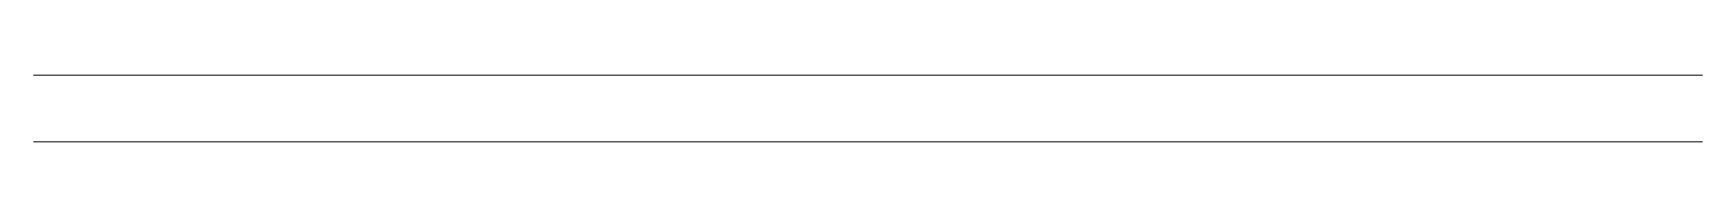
# Model space of a CAD drawing. Header units: inches. Extents: x 0.2 to 10.8, y 0.5 to 8.
# Drawn here: x 9.215 to 9.3817, y 5.6233 to 5.63 of the extents above; entities that cross this region are included whole.
import ezdxf

# ---------------------------------------------------------------- set-up
doc = ezdxf.new("R2010")
doc.units = ezdxf.units.IN
doc.header["$MEASUREMENT"] = 0
doc.layers.add('PDF_Geometry', color=7, linetype='Continuous')

msp = doc.modelspace()

# ---------------------------------------------------------------- linework, layer by layer
at = {"layer": 'PDF_Geometry', "lineweight": 13}
for points in [[(9.215, 5.63), (9.21667, 5.63)], [(9.21667, 5.63), (9.21833, 5.63)], [(9.21667, 5.63), (9.21833, 5.63)], [(9.21833, 5.63), (9.22, 5.63)], [(9.21833, 5.63), (9.22, 5.63)], [(9.22, 5.63), (9.22167, 5.63)], [(9.22, 5.63), (9.22167, 5.63)], [(9.22167, 5.63), (9.22333, 5.63)], [(9.22333, 5.63), (9.225, 5.63)], [(9.22333, 5.63), (9.225, 5.63)], [(9.225, 5.63), (9.22667, 5.63)], [(9.225, 5.63), (9.22667, 5.63)], [(9.22667, 5.63), (9.22833, 5.63)], [(9.22667, 5.63), (9.22833, 5.63)], [(9.22833, 5.63), (9.23, 5.63)], [(9.22833, 5.63), (9.23, 5.63)], [(9.23, 5.63), (9.23167, 5.63)], [(9.23167, 5.63), (9.23333, 5.63)], [(9.23167, 5.63), (9.23333, 5.63)], [(9.23333, 5.63), (9.235, 5.63)], [(9.23333, 5.63), (9.235, 5.63)], [(9.235, 5.63), (9.23667, 5.63)], [(9.235, 5.63), (9.23667, 5.63)], [(9.23667, 5.63), (9.23833, 5.63)], [(9.23833, 5.63), (9.24, 5.63)], [(9.23833, 5.63), (9.24, 5.63)], [(9.24, 5.63), (9.24167, 5.63)], [(9.24, 5.63), (9.24167, 5.63)], [(9.24167, 5.63), (9.24333, 5.63)], [(9.24167, 5.63), (9.24333, 5.63)], [(9.24333, 5.63), (9.245, 5.63)], [(9.245, 5.63), (9.24667, 5.63)], [(9.245, 5.63), (9.24667, 5.63)], [(9.24667, 5.63), (9.24833, 5.63)], [(9.24667, 5.63), (9.24833, 5.63)], [(9.24833, 5.63), (9.25, 5.63)], [(9.24833, 5.63), (9.25, 5.63)], [(9.25, 5.63), (9.25167, 5.63)], [(9.25167, 5.63), (9.25333, 5.63)], [(9.25167, 5.63), (9.25333, 5.63)], [(9.25333, 5.63), (9.255, 5.63)], [(9.25333, 5.63), (9.255, 5.63)], [(9.255, 5.63), (9.25667, 5.63)], [(9.255, 5.63), (9.25667, 5.63)], [(9.25667, 5.63), (9.25833, 5.63)], [(9.25667, 5.63), (9.25833, 5.63)], [(9.25833, 5.63), (9.26, 5.63)], [(9.26, 5.63), (9.26167, 5.63)], [(9.26, 5.63), (9.26167, 5.63)], [(9.26167, 5.63), (9.26333, 5.63)], [(9.26167, 5.63), (9.26333, 5.63)], [(9.26333, 5.63), (9.265, 5.63)], [(9.26333, 5.63), (9.265, 5.63)], [(9.265, 5.63), (9.26667, 5.63)], [(9.26667, 5.63), (9.26833, 5.63)], [(9.26667, 5.63), (9.26833, 5.63)], [(9.26833, 5.63), (9.27, 5.63)], [(9.26833, 5.63), (9.27, 5.63)], [(9.27, 5.63), (9.27167, 5.63)], [(9.27, 5.63), (9.27167, 5.63)], [(9.27167, 5.63), (9.27333, 5.63)], [(9.27333, 5.63), (9.275, 5.63)], [(9.27333, 5.63), (9.275, 5.63)], [(9.275, 5.63), (9.27667, 5.63)], [(9.275, 5.63), (9.27667, 5.63)], [(9.27667, 5.63), (9.27833, 5.63)], [(9.27667, 5.63), (9.27833, 5.63)], [(9.27833, 5.63), (9.28, 5.63)], [(9.28, 5.63), (9.28167, 5.63)], [(9.28, 5.63), (9.28167, 5.63)], [(9.28167, 5.63), (9.28333, 5.63)], [(9.28167, 5.63), (9.28333, 5.63)], [(9.28333, 5.63), (9.285, 5.63)], [(9.28333, 5.63), (9.285, 5.63)], [(9.285, 5.63), (9.28667, 5.63)], [(9.285, 5.63), (9.28667, 5.63)], [(9.28667, 5.63), (9.28833, 5.63)], [(9.28667, 5.63), (9.28833, 5.63)], [(9.28833, 5.63), (9.29, 5.63)], [(9.29, 5.63), (9.29167, 5.63)], [(9.29, 5.63), (9.29167, 5.63)], [(9.29167, 5.63), (9.29333, 5.63)], [(9.29167, 5.63), (9.29333, 5.63)], [(9.29333, 5.63), (9.295, 5.63)], [(9.29333, 5.63), (9.295, 5.63)], [(9.295, 5.63), (9.29667, 5.63)], [(9.29667, 5.63), (9.29833, 5.63)], [(9.29667, 5.63), (9.29833, 5.63)], [(9.29833, 5.63), (9.3, 5.63)], [(9.29833, 5.63), (9.3, 5.63)], [(9.3, 5.63), (9.30167, 5.63)], [(9.3, 5.63), (9.30167, 5.63)], [(9.30167, 5.63), (9.30333, 5.63)], [(9.30333, 5.63), (9.305, 5.63)], [(9.30333, 5.63), (9.305, 5.63)], [(9.305, 5.63), (9.30667, 5.63)], [(9.305, 5.63), (9.30667, 5.63)], [(9.30667, 5.63), (9.30833, 5.63)], [(9.30667, 5.63), (9.30833, 5.63)], [(9.30833, 5.63), (9.31, 5.63)], [(9.31, 5.63), (9.31167, 5.63)], [(9.31, 5.63), (9.31167, 5.63)], [(9.31167, 5.63), (9.31333, 5.63)], [(9.31167, 5.63), (9.31333, 5.63)], [(9.31333, 5.63), (9.315, 5.63)], [(9.31333, 5.63), (9.315, 5.63)], [(9.315, 5.63), (9.31667, 5.63)], [(9.315, 5.63), (9.31667, 5.63)], [(9.31667, 5.63), (9.31833, 5.63)], [(9.31833, 5.63), (9.32, 5.63)], [(9.31833, 5.63), (9.32, 5.63)], [(9.32, 5.63), (9.32167, 5.63)], [(9.32, 5.63), (9.32167, 5.63)], [(9.32167, 5.63), (9.32333, 5.63)], [(9.32167, 5.63), (9.32333, 5.63)], [(9.32333, 5.63), (9.325, 5.63)], [(9.325, 5.63), (9.32667, 5.63)], [(9.325, 5.63), (9.32667, 5.63)], [(9.32667, 5.63), (9.32833, 5.63)], [(9.32667, 5.63), (9.32833, 5.63)], [(9.32833, 5.63), (9.33, 5.63)], [(9.32833, 5.63), (9.33, 5.63)], [(9.33, 5.63), (9.33167, 5.63)], [(9.33167, 5.63), (9.33333, 5.63)], [(9.33167, 5.63), (9.33333, 5.63)], [(9.33333, 5.63), (9.335, 5.63)], [(9.33333, 5.63), (9.335, 5.63)], [(9.335, 5.63), (9.33667, 5.63)], [(9.335, 5.63), (9.33667, 5.63)], [(9.33667, 5.63), (9.33833, 5.63)], [(9.33667, 5.63), (9.33833, 5.63)], [(9.33833, 5.63), (9.34, 5.63)], [(9.34, 5.63), (9.34167, 5.63)], [(9.34, 5.63), (9.34167, 5.63)], [(9.34167, 5.63), (9.34333, 5.63)], [(9.34167, 5.63), (9.34333, 5.63)], [(9.34333, 5.63), (9.345, 5.63)], [(9.34333, 5.63), (9.345, 5.63)], [(9.345, 5.63), (9.34667, 5.63)], [(9.34667, 5.63), (9.34833, 5.63)], [(9.34667, 5.63), (9.34833, 5.63)], [(9.34833, 5.63), (9.35, 5.63)], [(9.34833, 5.63), (9.35, 5.63)], [(9.35, 5.63), (9.35167, 5.63)], [(9.35, 5.63), (9.35167, 5.63)], [(9.35167, 5.63), (9.35333, 5.63)], [(9.35333, 5.63), (9.355, 5.63)], [(9.35333, 5.63), (9.355, 5.63)], [(9.355, 5.63), (9.35667, 5.63)], [(9.355, 5.63), (9.35667, 5.63)], [(9.35667, 5.63), (9.35833, 5.63)], [(9.35667, 5.63), (9.35833, 5.63)], [(9.35833, 5.63), (9.36, 5.63)], [(9.36, 5.63), (9.36167, 5.63)], [(9.36, 5.63), (9.36167, 5.63)], [(9.36167, 5.63), (9.36333, 5.63)], [(9.36167, 5.63), (9.36333, 5.63)], [(9.36333, 5.63), (9.365, 5.63)], [(9.36333, 5.63), (9.365, 5.63)], [(9.365, 5.63), (9.36667, 5.63)], [(9.365, 5.63), (9.36667, 5.63)], [(9.36667, 5.63), (9.36833, 5.63)], [(9.36667, 5.63), (9.36833, 5.63)], [(9.36833, 5.63), (9.37, 5.63)], [(9.37, 5.63), (9.37167, 5.63)], [(9.37, 5.63), (9.37167, 5.63)], [(9.37167, 5.63), (9.37333, 5.63)], [(9.37167, 5.63), (9.37333, 5.63)], [(9.37333, 5.63), (9.375, 5.63)], [(9.37333, 5.63), (9.375, 5.63)], [(9.375, 5.63), (9.37667, 5.63)], [(9.37667, 5.63), (9.37833, 5.63)], [(9.37667, 5.63), (9.37833, 5.63)], [(9.37833, 5.63), (9.38, 5.63)], [(9.37833, 5.63), (9.38, 5.63)], [(9.38, 5.63), (9.38167, 5.63)], [(9.38, 5.63), (9.38167, 5.63)], [(9.215, 5.62333), (9.21667, 5.62333)], [(9.21667, 5.62333), (9.21833, 5.62333)], [(9.21667, 5.62333), (9.21833, 5.62333)], [(9.21833, 5.62333), (9.22, 5.62333)], [(9.21833, 5.62333), (9.22, 5.62333)], [(9.22, 5.62333), (9.22167, 5.62333)], [(9.22, 5.62333), (9.22167, 5.62333)], [(9.22167, 5.62333), (9.22333, 5.62333)], [(9.22333, 5.62333), (9.225, 5.62333)], [(9.22333, 5.62333), (9.225, 5.62333)], [(9.225, 5.62333), (9.22667, 5.62333)], [(9.225, 5.62333), (9.22667, 5.62333)], [(9.22667, 5.62333), (9.22833, 5.62333)], [(9.22667, 5.62333), (9.22833, 5.62333)], [(9.22833, 5.62333), (9.23, 5.62333)], [(9.22833, 5.62333), (9.23, 5.62333)], [(9.23, 5.62333), (9.23167, 5.62333)], [(9.23167, 5.62333), (9.23333, 5.62333)], [(9.23167, 5.62333), (9.23333, 5.62333)], [(9.23333, 5.62333), (9.235, 5.62333)], [(9.23333, 5.62333), (9.235, 5.62333)], [(9.235, 5.62333), (9.23667, 5.62333)], [(9.235, 5.62333), (9.23667, 5.62333)], [(9.23667, 5.62333), (9.23833, 5.62333)], [(9.23833, 5.62333), (9.24, 5.62333)], [(9.23833, 5.62333), (9.24, 5.62333)], [(9.24, 5.62333), (9.24167, 5.62333)], [(9.24, 5.62333), (9.24167, 5.62333)], [(9.24167, 5.62333), (9.24333, 5.62333)], [(9.24167, 5.62333), (9.24333, 5.62333)], [(9.24333, 5.62333), (9.245, 5.62333)], [(9.245, 5.62333), (9.24667, 5.62333)], [(9.245, 5.62333), (9.24667, 5.62333)], [(9.24667, 5.62333), (9.24833, 5.62333)], [(9.24667, 5.62333), (9.24833, 5.62333)], [(9.24833, 5.62333), (9.25, 5.62333)], [(9.24833, 5.62333), (9.25, 5.62333)], [(9.25, 5.62333), (9.25167, 5.62333)], [(9.25167, 5.62333), (9.25333, 5.62333)], [(9.25167, 5.62333), (9.25333, 5.62333)], [(9.25333, 5.62333), (9.255, 5.62333)], [(9.25333, 5.62333), (9.255, 5.62333)], [(9.255, 5.62333), (9.25667, 5.62333)], [(9.255, 5.62333), (9.25667, 5.62333)], [(9.25667, 5.62333), (9.25833, 5.62333)], [(9.25667, 5.62333), (9.25833, 5.62333)], [(9.25833, 5.62333), (9.26, 5.62333)], [(9.26, 5.62333), (9.26167, 5.62333)], [(9.26, 5.62333), (9.26167, 5.62333)], [(9.26167, 5.62333), (9.26333, 5.62333)], [(9.26167, 5.62333), (9.26333, 5.62333)], [(9.26333, 5.62333), (9.265, 5.62333)], [(9.26333, 5.62333), (9.265, 5.62333)], [(9.265, 5.62333), (9.26667, 5.62333)], [(9.26667, 5.62333), (9.26833, 5.62333)], [(9.26667, 5.62333), (9.26833, 5.62333)], [(9.26833, 5.62333), (9.27, 5.62333)], [(9.26833, 5.62333), (9.27, 5.62333)], [(9.27, 5.62333), (9.27167, 5.62333)], [(9.27, 5.62333), (9.27167, 5.62333)], [(9.27167, 5.62333), (9.27333, 5.62333)], [(9.27333, 5.62333), (9.275, 5.62333)], [(9.27333, 5.62333), (9.275, 5.62333)], [(9.275, 5.62333), (9.27667, 5.62333)], [(9.275, 5.62333), (9.27667, 5.62333)], [(9.27667, 5.62333), (9.27833, 5.62333)], [(9.27667, 5.62333), (9.27833, 5.62333)], [(9.27833, 5.62333), (9.28, 5.62333)], [(9.28, 5.62333), (9.28167, 5.62333)], [(9.28, 5.62333), (9.28167, 5.62333)], [(9.28167, 5.62333), (9.28333, 5.62333)], [(9.28167, 5.62333), (9.28333, 5.62333)], [(9.28333, 5.62333), (9.285, 5.62333)], [(9.28333, 5.62333), (9.285, 5.62333)], [(9.285, 5.62333), (9.28667, 5.62333)], [(9.285, 5.62333), (9.28667, 5.62333)], [(9.28667, 5.62333), (9.28833, 5.62333)], [(9.28667, 5.62333), (9.28833, 5.62333)], [(9.28833, 5.62333), (9.29, 5.62333)], [(9.29, 5.62333), (9.29167, 5.62333)], [(9.29, 5.62333), (9.29167, 5.62333)], [(9.29167, 5.62333), (9.29333, 5.62333)], [(9.29167, 5.62333), (9.29333, 5.62333)], [(9.29333, 5.62333), (9.295, 5.62333)], [(9.29333, 5.62333), (9.295, 5.62333)], [(9.295, 5.62333), (9.29667, 5.62333)], [(9.29667, 5.62333), (9.29833, 5.62333)], [(9.29667, 5.62333), (9.29833, 5.62333)], [(9.29833, 5.62333), (9.3, 5.62333)], [(9.29833, 5.62333), (9.3, 5.62333)], [(9.3, 5.62333), (9.30167, 5.62333)], [(9.3, 5.62333), (9.30167, 5.62333)], [(9.30167, 5.62333), (9.30333, 5.62333)], [(9.30333, 5.62333), (9.305, 5.62333)], [(9.30333, 5.62333), (9.305, 5.62333)], [(9.305, 5.62333), (9.30667, 5.62333)], [(9.305, 5.62333), (9.30667, 5.62333)], [(9.30667, 5.62333), (9.30833, 5.62333)], [(9.30667, 5.62333), (9.30833, 5.62333)], [(9.30833, 5.62333), (9.31, 5.62333)], [(9.31, 5.62333), (9.31167, 5.62333)], [(9.31, 5.62333), (9.31167, 5.62333)], [(9.31167, 5.62333), (9.31333, 5.62333)], [(9.31167, 5.62333), (9.31333, 5.62333)], [(9.31333, 5.62333), (9.315, 5.62333)], [(9.31333, 5.62333), (9.315, 5.62333)], [(9.315, 5.62333), (9.31667, 5.62333)], [(9.315, 5.62333), (9.31667, 5.62333)], [(9.31667, 5.62333), (9.31833, 5.62333)], [(9.31833, 5.62333), (9.32, 5.62333)], [(9.31833, 5.62333), (9.32, 5.62333)], [(9.32, 5.62333), (9.32167, 5.62333)], [(9.32, 5.62333), (9.32167, 5.62333)], [(9.32167, 5.62333), (9.32333, 5.62333)], [(9.32167, 5.62333), (9.32333, 5.62333)], [(9.32333, 5.62333), (9.325, 5.62333)], [(9.325, 5.62333), (9.32667, 5.62333)], [(9.325, 5.62333), (9.32667, 5.62333)], [(9.32667, 5.62333), (9.32833, 5.62333)], [(9.32667, 5.62333), (9.32833, 5.62333)], [(9.32833, 5.62333), (9.33, 5.62333)], [(9.32833, 5.62333), (9.33, 5.62333)], [(9.33, 5.62333), (9.33167, 5.62333)], [(9.33167, 5.62333), (9.33333, 5.62333)], [(9.33167, 5.62333), (9.33333, 5.62333)], [(9.33333, 5.62333), (9.335, 5.62333)], [(9.33333, 5.62333), (9.335, 5.62333)], [(9.335, 5.62333), (9.33667, 5.62333)], [(9.335, 5.62333), (9.33667, 5.62333)], [(9.33667, 5.62333), (9.33833, 5.62333)], [(9.33667, 5.62333), (9.33833, 5.62333)], [(9.33833, 5.62333), (9.34, 5.62333)], [(9.34, 5.62333), (9.34167, 5.62333)], [(9.34, 5.62333), (9.34167, 5.62333)], [(9.34167, 5.62333), (9.34333, 5.62333)], [(9.34167, 5.62333), (9.34333, 5.62333)], [(9.34333, 5.62333), (9.345, 5.62333)], [(9.34333, 5.62333), (9.345, 5.62333)], [(9.345, 5.62333), (9.34667, 5.62333)], [(9.34667, 5.62333), (9.34833, 5.62333)], [(9.34667, 5.62333), (9.34833, 5.62333)], [(9.34833, 5.62333), (9.35, 5.62333)], [(9.34833, 5.62333), (9.35, 5.62333)], [(9.35, 5.62333), (9.35167, 5.62333)], [(9.35, 5.62333), (9.35167, 5.62333)], [(9.35167, 5.62333), (9.35333, 5.62333)], [(9.35333, 5.62333), (9.355, 5.62333)], [(9.35333, 5.62333), (9.355, 5.62333)], [(9.355, 5.62333), (9.35667, 5.62333)], [(9.355, 5.62333), (9.35667, 5.62333)], [(9.35667, 5.62333), (9.35833, 5.62333)], [(9.35667, 5.62333), (9.35833, 5.62333)], [(9.35833, 5.62333), (9.36, 5.62333)], [(9.36, 5.62333), (9.36167, 5.62333)], [(9.36, 5.62333), (9.36167, 5.62333)], [(9.36167, 5.62333), (9.36333, 5.62333)], [(9.36167, 5.62333), (9.36333, 5.62333)], [(9.36333, 5.62333), (9.365, 5.62333)], [(9.36333, 5.62333), (9.365, 5.62333)], [(9.365, 5.62333), (9.36667, 5.62333)], [(9.365, 5.62333), (9.36667, 5.62333)], [(9.36667, 5.62333), (9.36833, 5.62333)], [(9.36667, 5.62333), (9.36833, 5.62333)], [(9.36833, 5.62333), (9.37, 5.62333)], [(9.37, 5.62333), (9.37167, 5.62333)], [(9.37, 5.62333), (9.37167, 5.62333)], [(9.37167, 5.62333), (9.37333, 5.62333)], [(9.37167, 5.62333), (9.37333, 5.62333)], [(9.37333, 5.62333), (9.375, 5.62333)], [(9.37333, 5.62333), (9.375, 5.62333)], [(9.375, 5.62333), (9.37667, 5.62333)], [(9.37667, 5.62333), (9.37833, 5.62333)], [(9.37667, 5.62333), (9.37833, 5.62333)], [(9.37833, 5.62333), (9.38, 5.62333)], [(9.37833, 5.62333), (9.38, 5.62333)], [(9.38, 5.62333), (9.38167, 5.62333)], [(9.38, 5.62333), (9.38167, 5.62333)]]:
    msp.add_lwpolyline(points, dxfattribs=at)

doc.saveas('drawing.dxf')
